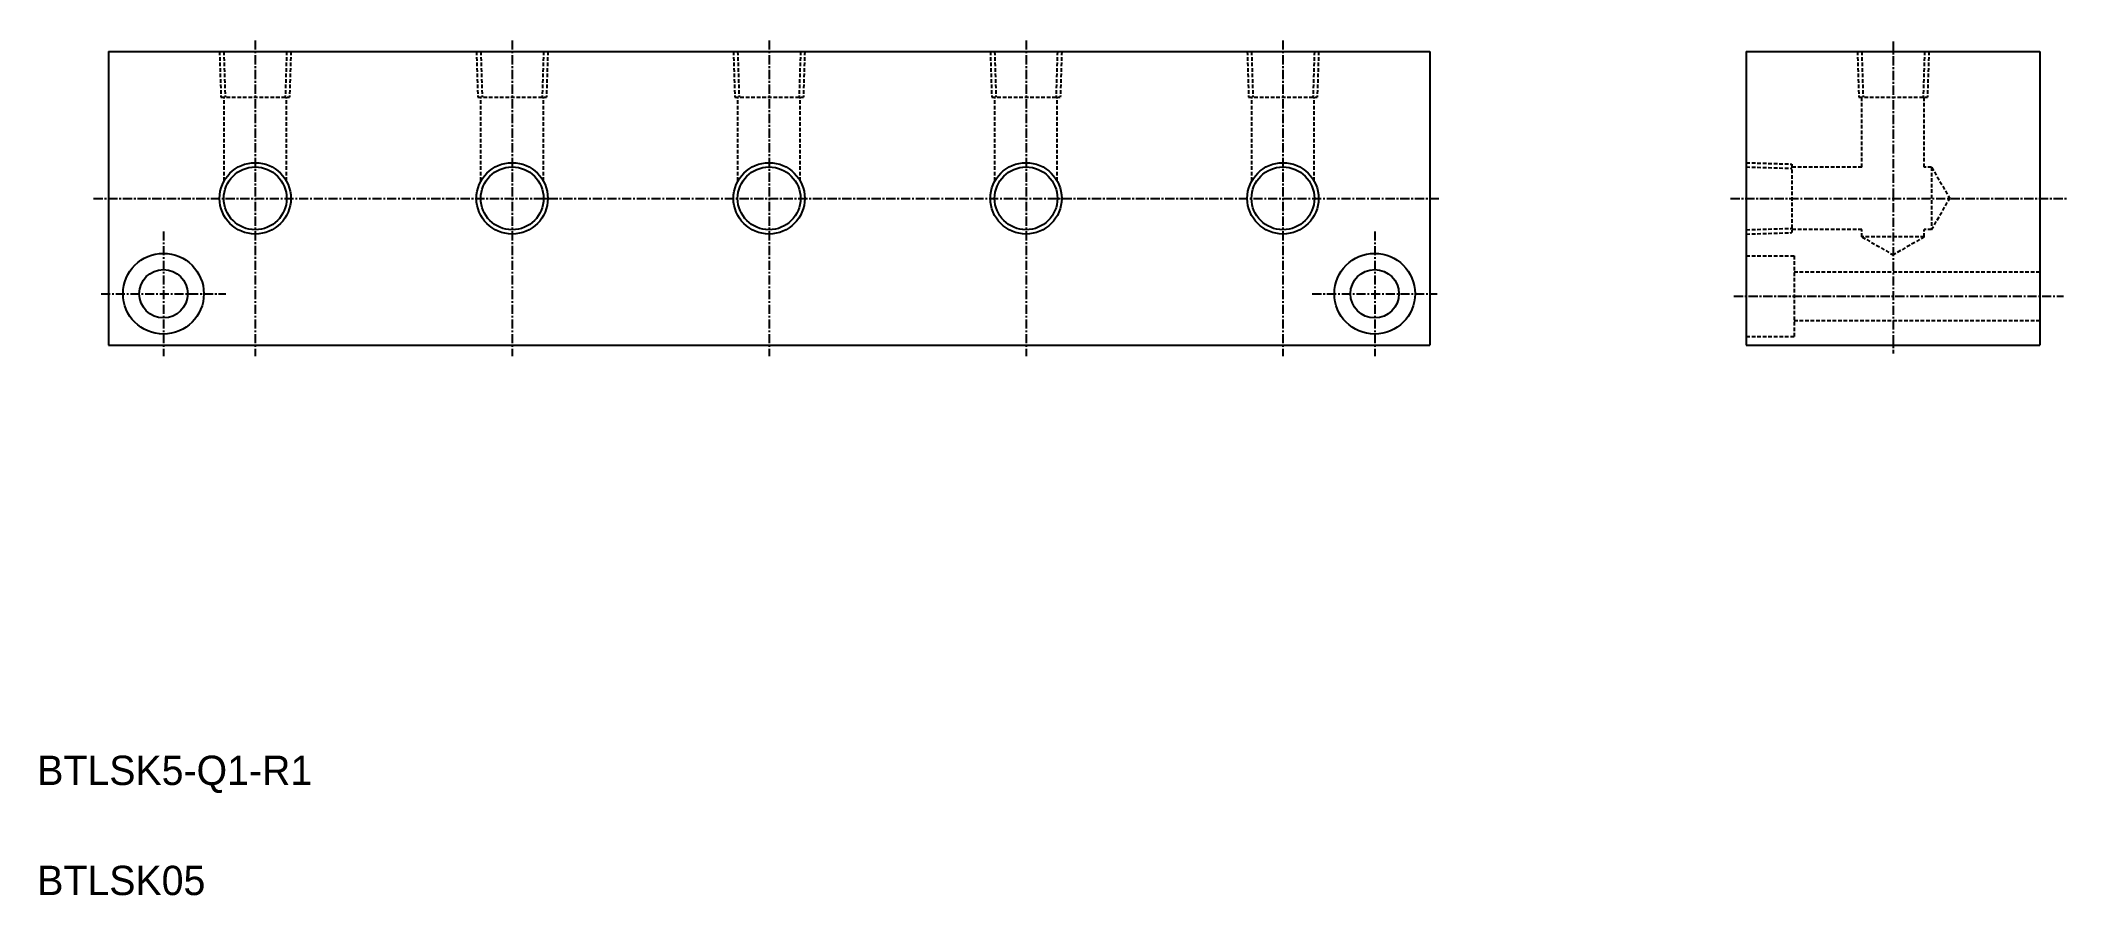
# Model space of a CAD drawing. Extents: x 133 to 409, y 95 to 212.
import ezdxf

# ---------------------------------------------------------------- set-up
doc = ezdxf.new("R2010")
doc.units = 0
doc.linetypes.add('CENTER', pattern=[2, 1.25, -0.25, 0.25, -0.25])
doc.linetypes.add('DASHED', pattern=[0.75, 0.5, -0.25])
doc.layers.get('0').update_dxf_attribs({"linetype": 'CONTINUOUS'})
doc.layers.add('CENTER', color=1, linetype='CENTER')

msp = doc.modelspace()

# ---------------------------------------------------------------- linework, layer by layer
at = {"color": 7, "linetype": 'CONTINUOUS'}
for p, q in [((142, 210.13), (322, 210.13)), ((142, 210.13), (142, 170.13)), ((322, 210.13), (322, 170.13)), ((365.12, 210.13), (405.12, 210.13)), ((365.12, 210.13), (365.12, 170.13)), ((405.12, 210.13), (405.12, 170.13)), ((142, 170.13), (322, 170.13)), ((365.12, 170.13), (405.12, 170.13))]:
    msp.add_line(p, q, dxfattribs=at)
at = {"color": 3, "linetype": 'DASHED'}
for p, q in [((157.14, 210.13), (157.33, 203.93)), ((157.72, 210.13), (157.91, 203.93)), ((166.28, 210.13), (166.09, 203.93)), ((166.86, 210.13), (166.67, 203.93)), ((192.14, 210.13), (192.33, 203.93)), ((192.72, 210.13), (192.91, 203.93)), ((201.28, 210.13), (201.09, 203.93)), ((201.86, 210.13), (201.67, 203.93)), ((227.14, 210.13), (227.33, 203.93)), ((227.72, 210.13), (227.91, 203.93)), ((236.28, 210.13), (236.09, 203.93)), ((236.86, 210.13), (236.67, 203.93)), ((262.14, 210.13), (262.33, 203.93)), ((262.72, 210.13), (262.91, 203.93)), ((271.28, 210.13), (271.09, 203.93)), ((271.86, 210.13), (271.67, 203.93)), ((297.14, 210.13), (297.33, 203.93)), ((297.72, 210.13), (297.91, 203.93)), ((306.28, 210.13), (306.09, 203.93)), ((306.86, 210.13), (306.67, 203.93)), ((380.26, 210.13), (380.45, 203.93)), ((380.84, 210.13), (381.03, 203.93)), ((389.41, 210.13), (389.21, 203.93)), ((389.99, 210.13), (389.79, 203.93)), ((157.33, 203.93), (166.67, 203.93)), ((157.75, 192.5), (157.75, 203.93)), ((166.25, 192.5), (166.25, 203.93)), ((192.33, 203.93), (201.67, 203.93)), ((192.75, 192.5), (192.75, 203.93)), ((201.25, 192.5), (201.25, 203.93)), ((227.33, 203.93), (236.67, 203.93)), ((227.75, 192.5), (227.75, 203.93)), ((236.25, 192.5), (236.25, 203.93)), ((262.33, 203.93), (271.67, 203.93)), ((262.75, 192.5), (262.75, 203.93)), ((271.25, 192.5), (271.25, 203.93)), ((297.33, 203.93), (306.67, 203.93)), ((297.75, 192.5), (297.75, 203.93)), ((306.25, 192.5), (306.25, 203.93)), ((380.45, 203.93), (389.79, 203.93)), ((380.87, 194.38), (380.87, 203.93)), ((389.37, 194.38), (389.37, 203.93)), ((365.12, 194.99), (371.32, 194.8)), ((365.12, 194.41), (371.32, 194.22)), ((371.32, 194.8), (371.32, 185.46)), ((380.87, 194.38), (371.32, 194.38)), ((390.37, 194.38), (389.37, 194.38)), ((390.37, 194.38), (390.37, 185.88)), ((390.37, 194.38), (392.83, 190.13)), ((390.37, 185.88), (392.83, 190.13)), ((365.12, 185.85), (371.32, 186.04)), ((365.12, 185.27), (371.32, 185.46)), ((380.87, 185.88), (371.32, 185.88)), ((380.87, 184.88), (380.87, 185.88)), ((389.37, 184.88), (389.37, 185.88)), ((390.37, 185.88), (389.37, 185.88)), ((365.12, 182.3), (371.62, 182.3)), ((371.62, 182.3), (371.62, 171.3)), ((389.37, 184.88), (380.87, 184.88)), ((380.87, 184.88), (385.12, 182.43)), ((389.37, 184.88), (385.12, 182.43)), ((371.62, 180.1), (405.12, 180.1)), ((365.12, 171.3), (371.62, 171.3)), ((371.62, 173.5), (405.12, 173.5))]:
    msp.add_line(p, q, dxfattribs=at)
at = {"color": 3, "linetype": 'CONTINUOUS'}
for centre in [(162, 190.13), (197, 190.13), (232, 190.13), (267, 190.13), (302, 190.13)]:
    msp.add_circle(centre, 4.86, dxfattribs=at)
at = {"color": 7, "linetype": 'CONTINUOUS'}
for centre, radius in [((162, 190.13), 4.28), ((197, 190.13), 4.28), ((232, 190.13), 4.28), ((267, 190.13), 4.28), ((302, 190.13), 4.28), ((149.5, 177.13), 5.5), ((314.5, 177.13), 5.5), ((149.5, 177.13), 3.3), ((314.5, 177.13), 3.3)]:
    msp.add_circle(centre, radius, dxfattribs=at)
at = {"layer": 'CENTER', "color": 1, "linetype": 'CENTER'}
for p, q in [((162, 211.64), (162, 168.63)), ((197, 211.64), (197, 168.63)), ((232, 211.64), (232, 168.63)), ((267, 211.64), (267, 168.63)), ((302, 211.64), (302, 168.63)), ((385.12, 211.49), (385.12, 168.97)), ((139.97, 190.13), (323.28, 190.13)), ((362.98, 190.13), (408.74, 190.13)), ((149.5, 185.63), (149.5, 168.63)), ((314.5, 185.63), (314.5, 168.63)), ((141, 177.13), (158, 177.13)), ((306, 177.13), (323, 177.13)), ((363.42, 176.8), (408.33, 176.8))]:
    msp.add_line(p, q, dxfattribs=at)

# ---------------------------------------------------------------- texts
at = {"color": 7, "linetype": 'CONTINUOUS'}
for s, p in [('BTLSK5-Q1-R1', (132.31, 110.2)), ('BTLSK05', (132.31, 95.2))]:
    msp.add_text(s, height=4, dxfattribs=at).set_placement(p)

doc.saveas('drawing.dxf')
